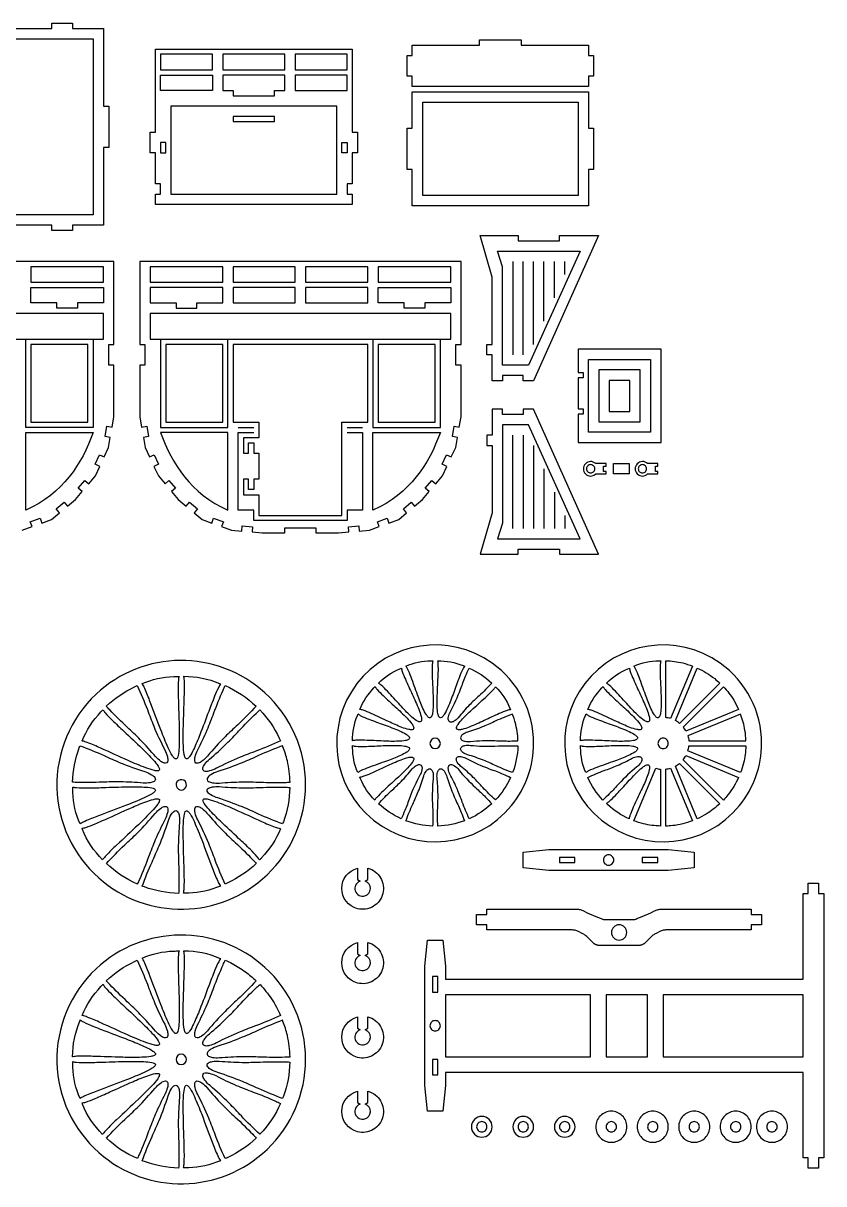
# Model space of a CAD drawing. Extents: x -590 to 235, y -434 to 261.
# Drawn here: x -229 to 235, y -411 to 261 of the extents above; entities that cross this region are included whole.
import ezdxf

# ---------------------------------------------------------------- set-up
doc = ezdxf.new("R2010")
doc.units = 0
doc.header["$MEASUREMENT"] = 0
doc.layers.get('0').update_dxf_attribs({"linetype": 'CONTINUOUS'})
doc.layers.add('ENGRAVE', color=1, linetype='CONTINUOUS')

msp = doc.modelspace()

# ---------------------------------------------------------------- linework, layer by layer
for points in [[(-332.12, 258.38), (-212.12, 258.38), (-212.12, 261.38), (-200.12, 261.38), (-200.12, 258.38), (-182.04, 258.38), (-182.04, 213.38), (-179.04, 213.38), (-179.04, 189.38), (-182.04, 189.38), (-182.04, 144.38), (-200.12, 144.38), (-200.12, 141.38), (-212.12, 141.38), (-212.12, 144.38), (-332.12, 144.38)], [(-229.13, -32.18), (-223.49, -30.12), (-224.51, -27.3), (-218.88, -25.25), (-217.85, -28.07), (-212.21, -26.02), (-207.62, -22.16), (-209.54, -19.86), (-204.95, -16.01), (-203.02, -18.31), (-198.42, -14.45), (-194.57, -9.85), (-196.86, -7.92), (-193.01, -3.33), (-190.71, -5.26), (-186.85, -0.66), (-184.32, 4.78), (-187.03, 6.05), (-184.5, 11.48), (-181.78, 10.22), (-179.24, 15.65), (-178.2, 21.56), (-181.16, 22.08), (-180.11, 27.99), (-177.16, 27.47), (-176.12, 33.38), (-176.12, 63.38), (-179.12, 63.38), (-179.12, 75.38), (-176.12, 75.38), (-176.12, 123.38), (-362.12, 123.38)]]:
    msp.add_lwpolyline(points)
for points in [[(-3.35, 224.66), (-3.35, 230.66), (-6.35, 230.66), (-6.35, 242.66), (-3.35, 242.66), (-3.35, 248.66), (35.65, 248.66), (35.65, 251.66), (59.65, 251.66), (59.65, 248.66), (98.65, 248.66), (98.65, 242.66), (101.65, 242.66), (101.65, 230.66), (98.65, 230.66), (98.65, 224.66)], [(-152.12, 156.38), (-152.12, 162.38), (-149.12, 162.38), (-149.12, 168.38), (-152.12, 168.38), (-152.12, 186.38), (-155.12, 186.38), (-155.12, 198.38), (-152.12, 198.38), (-152.12, 246.38), (-38.12, 246.38), (-38.12, 198.38), (-35.12, 198.38), (-35.12, 186.38), (-38.12, 186.38), (-38.12, 168.38), (-41.12, 168.38), (-41.12, 162.38), (-38.12, 162.38), (-38.12, 156.38)], [(-149.12, 243.38), (-149.12, 234.38), (-119.12, 234.38), (-119.12, 243.38)], [(-113.12, 243.38), (-113.12, 234.38), (-77.12, 234.38), (-77.12, 243.38)], [(-71.12, 243.38), (-71.12, 234.38), (-41.12, 234.38), (-41.12, 243.38)], [(-149.12, 231.38), (-119.12, 231.38), (-119.12, 222.38), (-149.12, 222.38)], [(-113.12, 231.38), (-113.12, 222.38), (-107.12, 222.38), (-107.12, 219.38), (-83.12, 219.38), (-83.12, 222.38), (-77.12, 222.38), (-77.12, 231.38)], [(-71.12, 231.38), (-71.12, 222.38), (-41.12, 222.38), (-41.12, 231.38)], [(-3.35, 155.66), (-3.35, 176.66), (-6.35, 176.66), (-6.35, 200.66), (-3.35, 200.66), (-3.35, 221.66), (98.65, 221.66), (98.65, 200.66), (101.65, 200.66), (101.65, 176.66), (98.65, 176.66), (98.65, 155.66)], [(-107.12, 207.38), (-107.12, 204.38), (-83.12, 204.38), (-83.12, 207.38)], [(-149.12, 192.38), (-149.12, 186.38), (-146.12, 186.38), (-146.12, 192.38)], [(-41.12, 186.38), (-44.12, 186.38), (-44.12, 192.38), (-41.12, 192.38)], [(42.88, 54.38), (42.88, 69.38), (39.88, 69.38), (39.88, 75.38), (42.88, 75.38), (42.88, 114.38), (35.91, 138.38), (57.88, 138.38), (57.88, 135.38), (81.88, 135.38), (81.88, 138.38), (104.4, 138.38), (66.88, 54.38), (60.88, 54.38), (60.88, 57.38), (48.88, 57.38), (48.88, 54.38)], [(24.88, 33.38), (24.88, 63.38), (21.88, 63.38), (21.88, 75.38), (24.88, 75.38), (24.88, 123.38), (-161.12, 123.38), (-161.12, 75.38), (-158.12, 75.38), (-158.12, 63.38), (-161.12, 63.38), (-161.12, 33.38), (-160.08, 27.47), (-157.12, 27.99), (-156.08, 22.08), (-159.03, 21.56), (-157.99, 15.65), (-155.45, 10.22), (-152.74, 11.48), (-150.2, 6.05), (-152.92, 4.78), (-150.38, -0.66), (-146.52, -5.26), (-144.23, -3.33), (-140.37, -7.92), (-142.67, -9.85), (-138.81, -14.45), (-134.21, -18.31), (-132.29, -16.01), (-127.69, -19.86), (-129.62, -22.16), (-125.02, -26.02), (-119.38, -28.07), (-118.36, -25.25), (-112.72, -27.3), (-113.75, -30.12), (-108.11, -32.18), (-102.13, -32.7), (-101.87, -29.71), (-95.89, -30.23), (-96.15, -33.22), (-90.18, -33.74), (-77.12, -33.74), (-77.12, -30.74), (-59.12, -30.74), (-59.12, -33.74), (-46.06, -33.74), (-40.08, -33.22), (-40.34, -30.23), (-34.37, -29.71), (-34.1, -32.7), (-28.13, -32.18), (-22.49, -30.12), (-23.52, -27.3), (-17.88, -25.25), (-16.85, -28.07), (-11.21, -26.02), (-6.62, -22.16), (-8.54, -19.86), (-3.95, -16.01), (-2.02, -18.31), (2.58, -14.45), (6.43, -9.85), (4.14, -7.92), (7.99, -3.33), (10.29, -5.26), (14.15, -0.66), (16.68, 4.78), (13.97, 6.05), (16.5, 11.48), (19.22, 10.22), (21.76, 15.65), (22.8, 21.56), (19.84, 22.08), (20.89, 27.99), (23.84, 27.47)], [(-224.12, 111.38), (-182.12, 111.38), (-182.12, 120.38), (-224.12, 120.38)], [(-113.12, 111.38), (-113.12, 120.38), (-155.12, 120.38), (-155.12, 111.38)], [(-71.12, 111.38), (-71.12, 120.38), (-107.12, 120.38), (-107.12, 111.38)], [(-29.12, 111.38), (-29.12, 120.38), (-65.12, 120.38), (-65.12, 111.38)], [(-23.12, 111.38), (18.88, 111.38), (18.88, 120.38), (-23.12, 120.38)], [(-182.12, 108.38), (-182.12, 99.38), (-197.12, 99.38), (-197.12, 96.38), (-209.12, 96.38), (-209.12, 99.38), (-224.12, 99.38), (-224.12, 108.38)], [(-155.12, 108.38), (-155.12, 99.38), (-140.12, 99.38), (-140.12, 96.38), (-128.12, 96.38), (-128.12, 99.38), (-113.12, 99.38), (-113.12, 108.38)], [(-107.12, 108.38), (-107.12, 99.38), (-71.12, 99.38), (-71.12, 108.38)], [(-65.12, 108.38), (-65.12, 99.38), (-29.12, 99.38), (-29.12, 108.38)], [(18.88, 108.38), (18.88, 99.38), (3.88, 99.38), (3.88, 96.38), (-8.12, 96.38), (-8.12, 99.38), (-23.12, 99.38), (-23.12, 108.38)], [(-224.12, 75.38), (-224.12, 30.38), (-191.12, 30.38), (-191.12, 75.38)], [(-146.12, 75.38), (-146.12, 30.38), (-113.12, 30.38), (-113.12, 75.38)], [(-107.12, 75.38), (-107.12, 30.38), (-92.12, 30.38), (-92.12, 21.38), (-101.12, 21.38), (-101.12, 12.38), (-98.12, 12.38), (-98.12, 18.38), (-95.12, 18.38), (-95.12, 12.38), (-92.12, 12.38), (-92.12, -2.62), (-95.12, -2.62), (-95.12, -8.62), (-98.12, -8.62), (-98.12, -2.62), (-101.12, -2.62), (-101.12, -11.62), (-92.12, -11.62), (-92.12, -23.62), (-44.12, -23.62), (-44.12, 30.38), (-29.12, 30.38), (-29.12, 75.38)], [(-23.12, 75.38), (-23.12, 30.38), (9.88, 30.38), (9.88, 75.38)], [(140.65, 72.58), (92.65, 72.58), (92.65, 59.08), (95.65, 59.08), (95.65, 56.08), (92.65, 56.08), (92.65, 38.08), (95.65, 38.08), (95.65, 35.08), (92.65, 35.08), (92.65, 18.58), (140.65, 18.58)], [(42.88, 37.88), (42.88, 22.88), (39.88, 22.88), (39.88, 16.88), (42.88, 16.88), (42.88, -22.12), (35.91, -46.12), (57.88, -46.12), (57.88, -43.12), (81.88, -43.12), (81.88, -46.12), (104.4, -46.12), (66.88, 37.88), (60.88, 37.88), (60.88, 34.88), (48.88, 34.88), (48.88, 37.88)], [(113.2, 6.37), (122.2, 6.37), (122.2, 0.37), (113.2, 0.37)], [(81.79, -229.15), (75.79, -229.15), (60.79, -227.65), (60.79, -218.65), (75.79, -217.15), (144.79, -217.15), (159.79, -218.65), (159.79, -227.65), (144.79, -229.15), (138.79, -229.15), (129.79, -229.15), (90.79, -229.15)], [(90.79, -221.65), (81.79, -221.65), (81.79, -224.65), (90.79, -224.65)], [(138.79, -221.65), (129.79, -221.65), (129.79, -224.65), (138.79, -224.65)], [(5.38, -368.62), (3.88, -353.62), (3.88, -284.62), (5.38, -269.62), (14.38, -269.62), (15.88, -284.62), (15.88, -292.12), (222.88, -292.12), (222.88, -242.62), (225.88, -242.62), (225.88, -236.62), (231.88, -236.62), (231.88, -242.62), (234.88, -242.62), (234.88, -395.62), (231.88, -395.62), (231.88, -401.62), (225.88, -401.62), (225.88, -395.62), (222.88, -395.62), (222.88, -346.12), (15.88, -346.12), (15.88, -353.62), (14.38, -368.62)], [(33.88, -260.62), (33.88, -254.62), (39.88, -254.62), (39.88, -251.62), (91.73, -251.62), (92.26, -251.63), (92.78, -251.68), (93.31, -251.76), (93.82, -251.86), (94.33, -252), (94.84, -252.16), (95.33, -252.36), (95.81, -252.58), (97.95, -253.65), (102.97, -255.89), (106.08, -257.11), (106.73, -257.33), (107.28, -257.5), (107.52, -257.56), (107.74, -257.61), (107.83, -257.62), (107.92, -257.63), (107.99, -257.64), (108.06, -257.64), (124.75, -257.64), (124.82, -257.64), (124.9, -257.63), (124.98, -257.62), (125.08, -257.61), (125.29, -257.56), (125.53, -257.5), (126.08, -257.33), (126.73, -257.11), (129.82, -255.89), (134.81, -253.65), (136.95, -252.58), (137.44, -252.36), (137.93, -252.16), (138.43, -252), (138.94, -251.86), (139.46, -251.76), (139.98, -251.68), (140.51, -251.63), (141.04, -251.62), (192.88, -251.62), (192.88, -254.62), (198.88, -254.62), (198.88, -260.62), (192.88, -260.62), (192.88, -263.62), (144.04, -263.62), (143.51, -263.63), (142.98, -263.68), (142.46, -263.76), (141.94, -263.86), (141.43, -264), (140.93, -264.16), (140.44, -264.36), (139.95, -264.58), (137.81, -265.65), (137.34, -265.9), (136.87, -266.17), (136.42, -266.46), (135.98, -266.76), (135.56, -267.08), (135.14, -267.42), (134.74, -267.77), (134.36, -268.14), (131.41, -271.09), (131.22, -271.27), (131.02, -271.44), (130.82, -271.6), (130.61, -271.74), (130.4, -271.88), (130.18, -272.01), (129.95, -272.12), (129.72, -272.22), (129.48, -272.31), (129.24, -272.39), (128.99, -272.46), (128.75, -272.52), (128.49, -272.56), (128.24, -272.59), (127.98, -272.61), (127.73, -272.62), (105.04, -272.62), (104.78, -272.61), (104.52, -272.59), (104.27, -272.56), (104.02, -272.52), (103.77, -272.46), (103.52, -272.39), (103.28, -272.31), (103.05, -272.22), (102.81, -272.12), (102.59, -272.01), (102.37, -271.88), (102.15, -271.74), (101.94, -271.6), (101.74, -271.44), (101.54, -271.27), (101.36, -271.09), (98.41, -268.14), (98.02, -267.77), (97.62, -267.42), (97.21, -267.08), (96.78, -266.76), (96.34, -266.46), (95.89, -266.17), (95.43, -265.9), (94.95, -265.65), (92.81, -264.58), (92.33, -264.36), (91.84, -264.16), (91.33, -264), (90.82, -263.86), (90.31, -263.76), (89.78, -263.68), (89.26, -263.63), (88.73, -263.62), (39.88, -263.62), (39.88, -260.62)], [(8.38, -290.62), (8.38, -299.62), (11.38, -299.62), (11.38, -290.62)], [(15.88, -301.12), (15.88, -337.12), (99.88, -337.12), (99.88, -301.12)], [(108.88, -301.12), (108.88, -337.12), (132.88, -337.12), (132.88, -301.12)], [(141.88, -301.12), (141.88, -337.12), (222.88, -337.12), (222.88, -301.12)], [(8.38, -338.62), (8.38, -347.62), (11.38, -347.62), (11.38, -338.62)]]:
    msp.add_lwpolyline(points, close=True)
for points in [[(102.82, 6.38, 0.41271), (96.89, 6.33, 0.41271), (96.91, 0.41, 0.41145), (102.82, 0.38), (108.88, 0.38), (108.88, 1.88), (107.38, 1.88), (107.38, 4.88), (108.88, 4.88), (108.88, 6.38)], [(132.82, 6.38, 0.41271), (126.89, 6.33, 0.41271), (126.91, 0.41, 0.41145), (132.82, 0.38), (138.88, 0.38), (138.88, 1.88), (137.38, 1.88), (137.38, 4.88), (138.88, 4.88), (138.88, 6.38)], [(99.88, 0.98, 0.414214), (102.28, 3.38, 0.414214), (99.88, 5.78, 0.414214), (97.48, 3.38, 0.414214)], [(129.88, 0.98, 0.414214), (132.28, 3.38, 0.414214), (129.88, 5.78, 0.414214), (127.48, 3.38, 0.414214)], [(66.88, -155.62, 0.243282), (42.84, -109.12, 0.404072), (-35.39, -121.01, 0.407608), (-25.81, -200.04, 0.412885), (54.09, -191.58, 0.172941)], [(198.88, -155.62, 0.243282), (174.84, -109.12, 0.404072), (96.61, -121.01, 0.407609), (106.19, -200.04, 0.412885), (186.09, -191.58, 0.172941)], [(-65.12, -179.62, 0.21178), (-88.73, -126.32, 0.391929), (-186.46, -127.21, 0.213524), (-209.1, -181.42, 0.208326), (-184.86, -233.49, 0.390197), (-87.46, -231.73, 0.205517)], [(-22.91, -120.71, -0.09623), (-10.55, -112.38), (-9.6, -111.98, 0.07041), (-9.18, -113.97, 0.026017), (-7.38, -118.52, 0.005895), (-3.38, -127.19, -0.016027), (0.42, -135.87, -0.036448), (1.77, -140.03, -0.077155), (1.99, -142.06, -0.192541), (1.61, -142.99, -0.24616), (0.6, -143.18, -0.091184), (-1.11, -142.35, -0.041205), (-4.33, -139.7, -0.017959), (-10.31, -133.56, 0.003012), (-17.71, -125.48, 0.023918), (-21.37, -121.85, 0.055117)], [(-7.05, -110.82, -0.099565), (7.55, -107.82), (8.58, -107.82, 0.070307), (8.21, -109.82, 0.025895), (8.13, -114.71, 0.005837), (8.51, -124.27, -0.01601), (8.7, -133.76, -0.036411), (8.35, -138.13, -0.07724), (7.78, -140.1, -0.193502), (7.07, -140.81, -0.246041), (6.07, -140.59, -0.090618), (4.8, -139.17, -0.040959), (2.84, -135.48, -0.017856), (-0.33, -127.51, 0.003032), (-4.07, -117.22, 0.023885), (-6.06, -112.46, 0.055063)], [(11.38, -107.74, -0.093763), (26.01, -110.58), (26.97, -110.97, 0.070307), (25.86, -112.67, 0.026135), (23.92, -117.16, 0.005976), (20.62, -126.11, -0.015999), (17.18, -134.93, -0.036365), (15.19, -138.83, -0.07668), (13.91, -140.43, -0.192132), (12.98, -140.83, -0.247601), (12.13, -140.26, -0.092119), (11.49, -138.47, -0.041009), (11.09, -134.31, -0.018067), (11.2, -125.74, 0.002962), (11.68, -114.79, 0.023921), (11.67, -109.64, 0.055321)], [(29.58, -111.99, -0.081762), (42.64, -120.67, -0.024137), (35.36, -128.05, 0.011756), (29.59, -133.55, 0.022775), (23.11, -140.85, -0.081665), (20.79, -142.84, -0.147369), (18.99, -143.36, -0.337047), (17.58, -142.11, -0.114833), (17.59, -140.22, -0.073818), (18.77, -137.18, 0.036955), (24.57, -124.3, -0.010558), (27.48, -116.7, -0.012707)], [(109.09, -120.71, -0.096231), (121.44, -112.38), (122.39, -111.98, 0.07041), (122.82, -113.97, 0.026017), (124.62, -118.52, 0.005895), (128.62, -127.19, -0.016027), (132.42, -135.87, -0.036448), (133.77, -140.03, -0.077154), (133.99, -142.06, -0.19254), (133.61, -142.99, -0.246161), (132.6, -143.18, -0.091185), (130.89, -142.35, -0.041205), (127.66, -139.7, -0.017959), (121.69, -133.56, 0.003012), (114.29, -125.48, 0.023918), (110.63, -121.85, 0.055118)], [(124.95, -110.82, -0.099565), (139.55, -107.82), (140.58, -107.82, 0.070307), (140.21, -109.82, 0.025895), (140.13, -114.71, 0.005837), (140.51, -124.27, -0.01601), (140.7, -133.76, -0.036411), (140.35, -138.13, -0.07724), (139.78, -140.1, -0.193504), (139.07, -140.81, -0.24604), (138.07, -140.59, -0.090617), (136.8, -139.17, -0.040959), (134.84, -135.48, -0.017856), (131.67, -127.51, 0.003032), (127.93, -117.22, 0.023885), (125.93, -112.46, 0.055063)], [(143.38, -107.74, -0.053553), (153.26, -109.06, -0.032919), (158.82, -110.82), (146.21, -141.26, 0.049855), (143.38, -140.69)], [(161.58, -111.99, -0.063904), (171.71, -118.13, -0.021632), (174.67, -120.71), (151.36, -144.02, 0.049792), (148.97, -142.41)], [(-159.77, -121, -0.095029), (-141.49, -116.87, -0.012169), (-138.38, -116.82, 0.058538), (-138.75, -118.99, 0.023125), (-138.9, -124.81, 0.00662), (-138.69, -134.19, -0.004803), (-138.29, -148.71, -0.017644), (-138.39, -158.04, -0.040554), (-138.93, -162.62, -0.081454), (-139.46, -164.12, -0.243498), (-140.15, -164.65, -0.198617), (-141.01, -164.27, -0.071237), (-142.24, -162.76, -0.035072), (-144.7, -158.11, -0.015759), (-148.95, -147.85, -0.001102), (-155.03, -131.73, 0.015937), (-158.26, -123.79, 0.036348), (-159.59, -121.26)], [(-135.62, -116.74, -0.100712), (-114.91, -120.9), (-114.27, -121.17, 0.058805), (-115.44, -123.03, 0.023291), (-117.81, -128.34, 0.006699), (-121.2, -137.07, -0.004741), (-126.36, -150.62, -0.017578), (-130.03, -159.19, -0.040394), (-132.27, -163.22, -0.080995), (-133.33, -164.4, -0.242503), (-134.17, -164.63, -0.199662), (-134.82, -163.95, -0.071689), (-135.38, -162.09, -0.035245), (-135.88, -156.85, -0.015833), (-135.88, -145.74, -0.001152), (-135.34, -128.49, 0.015881), (-135.29, -119.9, 0.036248), (-135.55, -117.05)], [(-180.51, -134.1, -0.0811), (-164.11, -122.87, -0.007919), (-162.59, -122.19, -0.019395), (-156.75, -136.07, 0.007964), (-153.07, -145.57, 0.02097), (-146.7, -159.26, -0.055565), (-145.14, -163.32, -0.095384), (-144.93, -165.71, -0.199945), (-145.54, -166.9, -0.220985), (-146.9, -167.1, -0.098592), (-149, -166.04, -0.054984), (-151.97, -163.3, 0.015697), (-160.82, -153.52, 0.012322), (-168.36, -146.21, -0.01614), (-178.49, -136.26, -0.003727)], [(-111.7, -122.17, -0.084092), (-93.77, -134.06, -0.019446), (-104.37, -144.79, 0.007978), (-111.75, -151.84, 0.021038), (-121.97, -162.97, -0.055487), (-125.12, -165.97, -0.095059), (-127.25, -167.08, -0.199296), (-128.59, -166.98, -0.221639), (-129.29, -165.8, -0.098933), (-129.13, -163.45, -0.055064), (-127.73, -159.66, 0.015637), (-122.09, -147.76, 0.012299), (-118.22, -138.01, -0.016105), (-112.92, -124.86, -0.003715)], [(-33.75, -135.92, -0.092933), (-25.55, -123.49), (-24.84, -122.75, 0.070364), (-23.68, -124.42, 0.026043), (-20.27, -127.94, 0.005927), (-13.25, -134.42, -0.015985), (-6.42, -140.99, -0.036383), (-3.57, -144.32, -0.077029), (-2.59, -146.12, -0.192453), (-2.58, -147.12, -0.246597), (-3.44, -147.68, -0.091164), (-5.34, -147.57, -0.041164), (-9.33, -146.36, -0.017945), (-17.2, -142.97, 0.002975), (-27.12, -138.34, 0.023842), (-31.89, -136.39, 0.055062)], [(44.79, -122.83, -0.096223), (53.12, -135.18), (53.52, -136.13, 0.070195), (51.53, -136.56, 0.025969), (46.98, -138.36, 0.005881), (38.32, -142.36, -0.01602), (29.64, -146.15, -0.036385), (25.48, -147.51, -0.076886), (23.44, -147.73, -0.193248), (22.51, -147.35, -0.247055), (22.32, -146.34, -0.091537), (23.14, -144.63, -0.041283), (25.8, -141.41, -0.01797), (31.94, -135.43, 0.003023), (40.02, -128.03, 0.023953), (43.65, -124.37, 0.055242)], [(98.25, -135.92, -0.092933), (106.45, -123.49), (107.16, -122.75, 0.070364), (108.32, -124.42, 0.026043), (111.73, -127.94, 0.005927), (118.75, -134.42, -0.015985), (125.58, -140.99, -0.036383), (128.43, -144.32, -0.077028), (129.41, -146.12, -0.192453), (129.42, -147.12, -0.246597), (128.56, -147.68, -0.091164), (126.66, -147.57, -0.041164), (122.67, -146.36, -0.017945), (114.8, -142.97, 0.002975), (104.88, -138.34, 0.023842), (100.11, -136.39, 0.055062)], [(176.79, -122.83, -0.054313), (182.79, -130.64, -0.034954), (185.51, -135.92), (155.08, -148.53, 0.05162), (153.48, -146.14)], [(-194.57, -154.2, -0.094067), (-183.61, -137.36, -0.006452), (-182.4, -136.12, 0.058482), (-181.13, -137.91, 0.023194), (-177.13, -142.14, 0.006665), (-170.35, -148.61, -0.00477), (-159.8, -158.58, -0.017606), (-153.28, -165.25, -0.04042), (-150.42, -168.87, -0.080937), (-149.73, -170.31, -0.241843), (-149.84, -171.17, -0.200125), (-150.71, -171.51, -0.071746), (-152.64, -171.32, -0.035234), (-157.67, -169.77, -0.015816), (-167.92, -165.53, -0.001131), (-183.63, -158.43, 0.015925), (-191.53, -155.1, 0.03639), (-194.25, -154.25)], [(-91.6, -136.22, -0.081098), (-80.37, -152.62, -0.007918), (-79.69, -154.15, -0.019395), (-93.57, -159.99, 0.007964), (-103.07, -163.67, 0.020971), (-116.76, -170.04, -0.055566), (-120.81, -171.6, -0.095385), (-123.21, -171.81, -0.199944), (-124.4, -171.2, -0.220982), (-124.6, -169.84, -0.098593), (-123.54, -167.73, -0.054985), (-120.8, -164.77, 0.015697), (-111.02, -155.92, 0.012323), (-103.71, -148.38, -0.01614), (-93.76, -138.25, -0.003727)], [(-38, -154.12, -0.093765), (-35.16, -139.49), (-34.77, -138.53, 0.070315), (-33.06, -139.64, 0.026137), (-28.58, -141.58, 0.005977), (-19.62, -144.88, -0.015998), (-10.8, -148.33, -0.036365), (-6.9, -150.31, -0.076691), (-5.3, -151.6, -0.192187), (-4.91, -152.52, -0.247561), (-5.48, -153.37, -0.092095), (-7.27, -154.01, -0.041002), (-11.42, -154.41, -0.018065), (-19.99, -154.3, 0.002961), (-30.94, -153.82, 0.023916), (-36.1, -153.84, 0.055306)], [(54.68, -138.69, 0.023635), (45.08, -142.62, -0.012281), (37.82, -145.86, -0.022898), (28.59, -149.05, 0.081859), (25.86, -150.43, 0.148138), (24.7, -151.89, 0.336526), (25.32, -153.68, 0.122722), (27.3, -154.43, 0.066157), (30.33, -154.47, -0.036883), (44.46, -154.04, 0.011922), (53.07, -154.25, 0.011565), (57.84, -154.12, 0.053394), (56.27, -143.39, 0.022162), (55.36, -140.5, 0.046501), (54.86, -139.24, -0.0553)], [(94, -154.12, -0.093765), (96.84, -139.49), (97.23, -138.53, 0.070315), (98.94, -139.64, 0.026137), (103.42, -141.58, 0.005977), (112.38, -144.88, -0.015998), (121.2, -148.33, -0.036365), (125.1, -150.31, -0.076691), (126.7, -151.6, -0.192187), (127.09, -152.52, -0.247562), (126.52, -153.37, -0.092096), (124.73, -154.01, -0.041002), (120.58, -154.41, -0.018065), (112.01, -154.3, 0.002961), (101.06, -153.82, 0.023916), (95.9, -153.84, 0.055306)], [(186.68, -138.69), (156.22, -151.3, -0.053218), (156.8, -154.12), (189.76, -154.12, 0.034923), (189.26, -148.11, 0.057453)], [(12.88, -155.62, 0.413694), (9.88, -152.62, 0.413694), (6.88, -155.62, 0.413694), (9.88, -158.62, 0.413694)], [(144.88, -155.62, 0.414214), (141.88, -152.62, 0.414214), (138.88, -155.62, 0.414214), (141.88, -158.62, 0.414214)], [(-200, -178.12, -0.080926), (-196.23, -158.26, -0.006161), (-195.76, -157.01, -0.019468), (-181.81, -162.7, 0.007993), (-172.48, -166.82, 0.021052), (-158.29, -171.99, -0.055552), (-154.32, -173.76, -0.095381), (-152.47, -175.3, -0.199994), (-152.06, -176.58, -0.220989), (-152.89, -177.67, -0.098561), (-155.12, -178.42, -0.054961), (-159.16, -178.58, 0.015624), (-172.33, -177.93, 0.012271), (-182.84, -178.09, -0.016076), (-197.04, -178.22, -0.003712)], [(-78.5, -156.96, 0.019109), (-92.45, -162.7, -0.008366), (-101.76, -166.82, -0.021161), (-115.94, -171.99, 0.055541), (-119.92, -173.76, 0.095456), (-121.76, -175.3, 0.200243), (-122.17, -176.58, 0.220828), (-121.35, -177.67, 0.09843), (-119.11, -178.42, 0.054919), (-115.07, -178.58, -0.015643), (-101.9, -177.93, -0.012199), (-91.38, -178.09, 0.016088), (-77.09, -178.21, 0.003692), (-74.11, -178.11, 0.041816), (-75.7, -165.73, 0.043776), (-78.29, -157.58, -0.01839)], [(-34.92, -172.55, -0.099534), (-37.91, -157.96), (-37.92, -156.93, 0.069908), (-35.92, -157.29, 0.02587), (-31.03, -157.37, 0.005829), (-21.48, -156.99, -0.016058), (-12.01, -156.81, -0.036407), (-7.64, -157.15, -0.076829), (-5.67, -157.73, -0.192741), (-4.96, -158.44, -0.247519), (-5.16, -159.44, -0.091694), (-6.58, -160.71, -0.04131), (-10.26, -162.66, -0.017962), (-18.22, -165.83, 0.00306), (-28.52, -169.57, 0.024038), (-33.28, -171.56, 0.055453)], [(57.76, -157.12, -0.082819), (54.7, -172.51, -0.024196), (45.11, -168.61, 0.011783), (37.83, -165.39, 0.022842), (28.61, -162.19, -0.081778), (25.88, -160.81, -0.147303), (24.71, -159.35, -0.33666), (25.32, -157.56, -0.11501), (27.07, -156.85, -0.07396), (30.33, -156.77, 0.036957), (44.46, -157.2, -0.010559), (52.6, -156.98, -0.01271)], [(97.08, -172.55, -0.099534), (94.09, -157.96), (94.08, -156.93, 0.069908), (96.08, -157.29, 0.02587), (100.97, -157.37, 0.005829), (110.52, -156.99, -0.016058), (119.99, -156.81, -0.036406), (124.36, -157.15, -0.076828), (126.33, -157.73, -0.19274), (127.04, -158.44, -0.247519), (126.84, -159.44, -0.091694), (125.42, -160.71, -0.04131), (121.74, -162.66, -0.017962), (113.78, -165.83, 0.00306), (103.48, -169.57, 0.024038), (98.72, -171.56, 0.055454)], [(189.76, -157.12, -0.053554), (188.44, -166.99, -0.032921), (186.68, -172.55), (156.24, -159.94, 0.050043), (156.81, -157.12)], [(-25.03, -188.41, -0.096214), (-33.35, -176.06), (-33.75, -175.11, 0.070195), (-31.76, -174.68, 0.025968), (-27.22, -172.88, 0.00588), (-18.55, -168.88, -0.01602), (-9.88, -165.08, -0.036386), (-5.72, -163.73, -0.07689), (-3.68, -163.51, -0.193258), (-2.75, -163.89, -0.247045), (-2.55, -164.89, -0.091533), (-3.38, -166.61, -0.041282), (-6.03, -169.83, -0.017969), (-12.17, -175.81, 0.003023), (-20.25, -183.21, 0.023954), (-23.89, -186.87, 0.055241)], [(-9.81, -199.25, -0.081764), (-22.87, -190.56, -0.024137), (-15.6, -183.19, 0.011756), (-9.83, -177.69, 0.022775), (-3.34, -170.39, -0.081665), (-1.03, -168.4, -0.147369), (0.77, -167.88, -0.337046), (2.19, -169.12, -0.114833), (2.17, -171.02, -0.073818), (1, -174.06, 0.036955), (-4.8, -186.94, -0.010558), (-7.71, -194.54, -0.012707)], [(42.67, -190.53, -0.085642), (29.62, -199.23, -0.024071), (25.59, -189.69, 0.011729), (22.73, -182.27, 0.022704), (18.47, -173.49, -0.081669), (17.52, -170.58, -0.147437), (17.72, -168.72, -0.337056), (19.42, -167.9, -0.11477), (21.16, -168.63, -0.073791), (23.52, -170.88, 0.037039), (33.21, -181.18, -0.01058), (39.12, -186.78, -0.012737)], [(53.51, -175.32, -0.081757), (44.83, -188.37, -0.024121), (37.45, -181.09, 0.011754), (31.95, -175.32, 0.022747), (24.64, -168.83, -0.081645), (22.65, -166.52, -0.147767), (22.13, -164.72, -0.337211), (23.38, -163.31, -0.114429), (25.28, -163.33, -0.07364), (28.32, -164.5, 0.036892), (41.2, -170.3, -0.011871), (49.2, -173.38, -0.011612)], [(106.97, -188.41, -0.085637), (98.27, -175.36, -0.024043), (107.81, -171.33, 0.011709), (115.23, -168.46, 0.022695), (124.01, -164.21, -0.086406), (127.01, -163.24, -0.151427), (128.83, -163.49, -0.325771), (129.61, -165.15, -0.115248), (128.87, -166.89, -0.073889), (126.62, -169.25, 0.037057), (116.32, -178.94, -0.010593), (110.72, -184.85, -0.012743)], [(122.19, -199.25, -0.092929), (109.75, -191.05), (109.01, -190.34, 0.070284), (110.69, -189.18, 0.02605), (114.2, -185.78, 0.005927), (120.68, -178.76, -0.016008), (127.24, -171.93, -0.036399), (130.57, -169.08, -0.076929), (132.37, -168.1, -0.193297), (133.38, -168.09, -0.246975), (133.94, -168.95, -0.091525), (133.83, -170.85, -0.041292), (132.62, -174.84, -0.017987), (129.24, -182.7, 0.002986), (124.6, -192.62, 0.023903), (122.65, -197.39, 0.055219)], [(174.67, -190.53, -0.054313), (166.87, -196.53, -0.034948), (161.58, -199.25), (148.97, -168.81, 0.049918), (151.36, -167.22)], [(185.51, -175.32, -0.063904), (179.37, -185.45, -0.021635), (176.79, -188.41), (153.47, -165.08, 0.050461), (155.08, -162.71)], [(8.38, -203.5, -0.082822), (-7, -200.44, -0.024195), (-3.11, -190.84, 0.011782), (0.12, -183.56, 0.022842), (3.31, -174.34, -0.081772), (4.69, -171.62, -0.14726), (6.15, -170.44, -0.33667), (7.94, -171.06, -0.115045), (8.65, -172.81, -0.073971), (8.73, -176.07, 0.036963), (8.3, -190.2, -0.010562), (8.52, -198.33, -0.012712)], [(26.82, -200.42, -0.088912), (11.43, -203.49, -0.023984), (11.36, -193.12, 0.011689), (11.55, -185.16, 0.02261), (10.98, -175.4, -0.081424), (11.21, -172.35, -0.147319), (12.11, -170.71, -0.337844), (13.99, -170.59, -0.114628), (15.32, -171.95, -0.073572), (16.64, -174.93, 0.037), (21.65, -188.15, -0.010572), (24.97, -195.59, -0.012721)], [(140.38, -203.5, -0.053555), (130.51, -202.18, -0.03292), (124.95, -200.42), (137.56, -169.98, 0.049852), (140.38, -170.54)], [(158.82, -200.42, -0.069136), (147.41, -203.26, -0.023294), (143.38, -203.5), (143.38, -170.5, 0.049752), (146.2, -169.95)], [(-195.74, -202.28, -0.095022), (-199.86, -183.99, -0.012172), (-199.91, -180.88, 0.058539), (-197.74, -181.25, 0.023126), (-191.92, -181.4, 0.00662), (-182.55, -181.19, -0.004803), (-168.03, -180.79, -0.017645), (-158.7, -180.89, -0.040555), (-154.12, -181.43, -0.081455), (-152.62, -181.96, -0.243495), (-152.09, -182.65, -0.198618), (-152.47, -183.51, -0.071238), (-153.98, -184.74, -0.035072), (-158.63, -187.2, -0.015759), (-168.89, -191.45, -0.001102), (-185.01, -197.53, 0.015937), (-192.95, -200.76, 0.036348), (-195.47, -202.09)], [(-134.48, -181.05, 0.405351), (-135.62, -177.01, 0.387114), (-139.61, -177.93, 0.322433), (-139.49, -181.45, 0.322433), (-136.13, -182.45, 0.18167)], [(-74.24, -181.12, -0.080931), (-78, -200.98, -0.006162), (-78.48, -202.22, -0.019468), (-92.43, -196.53, 0.007993), (-101.75, -192.42, 0.021052), (-115.94, -187.24, -0.055551), (-119.91, -185.48, -0.095381), (-121.76, -183.93, -0.199997), (-122.17, -182.66, -0.22099), (-121.35, -181.56, -0.098559), (-119.11, -180.82, -0.05496), (-115.08, -180.66, 0.015624), (-101.9, -181.31, 0.012271), (-91.4, -181.15, -0.016076), (-77.2, -181.02, -0.003712)], [(-182.63, -223.01, -0.102505), (-194.32, -205.43), (-194.58, -204.79, 0.058892), (-192.44, -204.3, 0.023237), (-187.01, -202.22, 0.006659), (-178.44, -198.44, -0.00478), (-165.21, -192.51, -0.017634), (-156.56, -189.04, -0.040569), (-152.13, -187.79, -0.081585), (-150.54, -187.71, -0.244132), (-149.79, -188.14, -0.198033), (-149.81, -189.08, -0.071218), (-150.74, -190.8, -0.035115), (-154.09, -194.85, -0.015792), (-161.95, -202.71, -0.001122), (-174.52, -214.51, 0.015907), (-180.63, -220.54, 0.036204), (-182.46, -222.74)], [(-79.67, -205.04, -0.09407), (-90.62, -221.88, -0.006452), (-91.83, -223.12, 0.058481), (-93.1, -221.33, 0.023193), (-97.11, -217.1, 0.006664), (-103.89, -210.62, -0.00477), (-114.43, -200.66, -0.017605), (-120.95, -193.99, -0.040419), (-123.82, -190.37, -0.080934), (-124.5, -188.93, -0.241849), (-124.4, -188.07, -0.200127), (-123.52, -187.72, -0.071743), (-121.59, -187.92, -0.035233), (-116.57, -189.46, -0.015815), (-106.31, -193.71, -0.001131), (-90.61, -200.81, 0.015925), (-82.7, -204.14, 0.036389), (-79.98, -204.98)], [(-162.54, -237.07, -0.084093), (-180.47, -225.17, -0.019446), (-169.87, -214.45, 0.007978), (-162.48, -207.4, 0.021038), (-152.27, -196.27, -0.055487), (-149.12, -193.27, -0.095059), (-146.98, -192.16, -0.199295), (-145.65, -192.26, -0.221639), (-144.94, -193.44, -0.098933), (-145.11, -195.79, -0.055064), (-146.5, -199.57, 0.015637), (-152.15, -211.48, 0.012299), (-156.01, -221.23, -0.016105), (-161.32, -234.38, -0.003715)], [(-138.62, -242.5, -0.080931), (-158.48, -238.73, -0.006162), (-159.72, -238.26, -0.019468), (-154.03, -224.31, 0.007993), (-149.92, -214.98, 0.021052), (-144.74, -200.79, -0.055551), (-142.98, -196.82, -0.09538), (-141.43, -194.98, -0.199998), (-140.16, -194.57, -0.220992), (-139.06, -195.39, -0.098559), (-138.32, -197.62, -0.054959), (-138.15, -201.66, 0.015624), (-138.81, -214.84, 0.012271), (-138.65, -225.34, -0.016076), (-138.52, -239.54, -0.003712)], [(-114.46, -238.24, -0.095029), (-132.75, -242.37, -0.012169), (-135.85, -242.41, 0.058538), (-135.49, -240.25, 0.023125), (-135.33, -234.43, 0.00662), (-135.54, -225.05, -0.004803), (-135.95, -210.53, -0.017644), (-135.84, -201.2, -0.040554), (-135.31, -196.62, -0.081454), (-134.77, -195.12, -0.243497), (-134.09, -194.59, -0.198618), (-133.22, -194.97, -0.071237), (-131.99, -196.48, -0.035072), (-129.54, -201.13, -0.015759), (-125.29, -211.39, -0.001102), (-119.21, -227.51, 0.015937), (-115.97, -235.45, 0.036348), (-114.64, -237.98)], [(-93.72, -225.13, -0.081098), (-110.12, -236.37, -0.007918), (-111.65, -237.04, -0.019394), (-117.48, -223.16, 0.007964), (-121.17, -213.66, 0.020969), (-127.54, -199.98, -0.055561), (-129.1, -195.92, -0.095381), (-129.31, -193.52, -0.199952), (-128.7, -192.33, -0.22099), (-127.34, -192.14, -0.098588), (-125.23, -193.19, -0.05498), (-122.27, -195.93, 0.015696), (-113.42, -205.71, 0.012322), (-105.88, -213.03, -0.016139), (-95.74, -222.97, -0.003727)], [(110.29, -226.15, 0.414214), (113.29, -223.15, 0.414214), (110.29, -220.15, 0.414214), (107.29, -223.15, 0.414214)], [(-29.11, -234.43), (-29.11, -227.9, -0.414248), (-20.41, -242.63, -0.414248), (-35.14, -251.33, -0.342088), (-44.21, -239.61, -0.342088), (-35.13, -227.9), (-35.13, -234.43), (-33.63, -235.38, 0.408105), (-36.38, -241.04, 0.408105), (-30.78, -243.92, 0.320851), (-27.62, -239.74, 0.320851), (-30.55, -235.4)], [(120.81, -265.12, 0.414214), (116.38, -260.69, 0.414214), (111.95, -265.12, 0.414214), (116.38, -269.55, 0.414214)], [(-65.12, -338.62, 0.21178), (-88.73, -285.32, 0.391929), (-186.46, -286.21, 0.213524), (-209.1, -340.42, 0.208326), (-184.86, -392.49, 0.390197), (-87.46, -390.73, 0.205517)], [(-29.11, -277.48), (-29.11, -270.95, -0.414248), (-20.41, -285.68, -0.414248), (-35.14, -294.38, -0.342088), (-44.21, -282.66, -0.342088), (-35.13, -270.95), (-35.13, -277.48), (-33.63, -278.43, 0.408104), (-36.38, -284.09, 0.408104), (-30.78, -286.97, 0.320852), (-27.62, -282.79, 0.320852), (-30.55, -278.45)], [(-180.51, -293.1, -0.0811), (-164.11, -281.87, -0.007919), (-162.59, -281.19, -0.019395), (-156.75, -295.07, 0.007964), (-153.07, -304.57, 0.02097), (-146.7, -318.26, -0.055565), (-145.14, -322.31, -0.095384), (-144.93, -324.71, -0.199946), (-145.54, -325.9, -0.220985), (-146.9, -326.1, -0.098592), (-149, -325.04, -0.054984), (-151.97, -322.3, 0.015697), (-160.82, -312.52, 0.012322), (-168.36, -305.21, -0.01614), (-178.49, -295.26, -0.003727)], [(-159.77, -280, -0.095029), (-141.49, -275.87, -0.01217), (-138.38, -275.82, 0.058538), (-138.75, -277.99, 0.023125), (-138.9, -283.81, 0.00662), (-138.69, -293.19, -0.004803), (-138.29, -307.7, -0.017644), (-138.39, -317.04, -0.040554), (-138.93, -321.62, -0.081454), (-139.46, -323.12, -0.243497), (-140.15, -323.64, -0.198618), (-141.01, -323.26, -0.071237), (-142.24, -321.76, -0.035072), (-144.7, -317.11, -0.015759), (-148.95, -306.85, -0.001102), (-155.03, -290.73, 0.015937), (-158.26, -282.79, 0.036348), (-159.59, -280.26)], [(-135.62, -275.74, -0.100713), (-114.91, -279.9), (-114.27, -280.17, 0.058805), (-115.44, -282.03, 0.023291), (-117.81, -287.34, 0.0067), (-121.2, -296.07, -0.004741), (-126.36, -309.62, -0.017578), (-130.03, -318.19, -0.040394), (-132.27, -322.22, -0.080995), (-133.33, -323.4, -0.242504), (-134.17, -323.63, -0.199661), (-134.82, -322.95, -0.071689), (-135.38, -321.09, -0.035245), (-135.88, -315.85, -0.015833), (-135.88, -304.74, -0.001152), (-135.34, -287.49, 0.015881), (-135.29, -278.9, 0.036248), (-135.55, -276.05)], [(-99.92, -287.91, -0.025714), (-93.77, -293.06, -0.019436), (-104.38, -303.8, 0.007993), (-111.75, -310.84, 0.021038), (-121.97, -321.97, -0.055482), (-125.12, -324.97, -0.09512), (-127.25, -326.08, -0.199489), (-128.59, -325.98, -0.221519), (-129.29, -324.8, -0.098837), (-129.13, -322.45, -0.055036), (-127.73, -318.66, 0.015696), (-122.09, -306.75, 0.012218), (-118.22, -296.99, -0.016223), (-112.87, -283.76, -0.003709), (-111.64, -281.05, -0.020692), (-103.81, -285.31, -0.023433)], [(-194.57, -313.2, -0.094067), (-183.61, -296.36, -0.006452), (-182.4, -295.11, 0.058482), (-181.13, -296.91, 0.023194), (-177.13, -301.14, 0.006665), (-170.35, -307.61, -0.00477), (-159.8, -317.58, -0.017606), (-153.28, -324.25, -0.040421), (-150.42, -327.87, -0.080937), (-149.73, -329.31, -0.241844), (-149.84, -330.17, -0.200124), (-150.71, -330.51, -0.071746), (-152.64, -330.32, -0.035234), (-157.67, -328.77, -0.015816), (-167.92, -324.53, -0.001131), (-183.63, -317.43, 0.015925), (-191.53, -314.1, 0.03639), (-194.25, -313.25)], [(-82.02, -308.28, -0.012399), (-79.69, -313.15, -0.019388), (-93.59, -318.99, 0.007977), (-103.07, -322.67, 0.02097), (-116.76, -329.04, -0.055561), (-120.82, -330.6, -0.095439), (-123.21, -330.81, -0.200115), (-124.4, -330.2, -0.220876), (-124.6, -328.84, -0.098507), (-123.54, -326.73, -0.054959), (-120.8, -323.77, 0.01574), (-111.02, -314.92, 0.012249), (-103.7, -307.36, -0.016216), (-93.68, -297.18, -0.003716), (-91.5, -295.14, -0.0301), (-84.9, -303.5, -0.029247)], [(-200, -337.12, -0.100701), (-195.84, -316.41), (-195.57, -315.77, 0.058844), (-193.71, -316.94, 0.023259), (-188.4, -319.31, 0.006676), (-179.66, -322.7, -0.004767), (-166.11, -327.87, -0.017621), (-157.54, -331.53, -0.040527), (-153.51, -333.78, -0.081428), (-152.34, -334.84, -0.24364), (-152.11, -335.68, -0.198517), (-152.79, -336.33, -0.071341), (-154.66, -336.89, -0.035143), (-159.9, -337.38, -0.015797), (-171.01, -337.39, -0.00112), (-188.25, -336.84, 0.01592), (-196.83, -336.79, 0.036267), (-199.68, -337.05)], [(-29.11, -320.53), (-29.11, -314, -0.414248), (-20.41, -328.73, -0.414248), (-35.14, -337.43, -0.342088), (-44.21, -325.71, -0.342088), (-35.13, -314), (-35.13, -320.53), (-33.63, -321.48, 0.408104), (-36.38, -327.14, 0.408104), (-30.78, -330.02, 0.320852), (-27.62, -325.84, 0.320852), (-30.55, -321.5)], [(-78.5, -315.96, 0.019109), (-92.45, -321.7, -0.008366), (-101.76, -325.82, -0.021161), (-115.94, -330.99, 0.055541), (-119.92, -332.76, 0.095457), (-121.76, -334.3, 0.200243), (-122.17, -335.58, 0.220827), (-121.35, -336.67, 0.09843), (-119.11, -337.42, 0.054919), (-115.07, -337.58, -0.015643), (-101.9, -336.92, -0.012199), (-91.38, -337.09, 0.016088), (-77.09, -337.21, 0.003692), (-74.11, -337.11, 0.041816), (-75.7, -324.73, 0.043776), (-78.29, -316.58, -0.018389)], [(12.88, -319.12, 0.414214), (9.88, -316.12, 0.414214), (6.88, -319.12, 0.414214), (9.88, -322.12, 0.414214)], [(-134.12, -338.62, 0.413475), (-137.12, -335.62, 0.413475), (-140.12, -338.62, 0.413475), (-137.12, -341.61, 0.413475)], [(-195.74, -361.28, -0.095022), (-199.86, -342.99, -0.012172), (-199.91, -339.88, 0.058538), (-197.74, -340.25, 0.023126), (-191.92, -340.4, 0.00662), (-182.55, -340.19, -0.004803), (-168.03, -339.79, -0.017644), (-158.7, -339.89, -0.040555), (-154.12, -340.43, -0.081454), (-152.62, -340.96, -0.243495), (-152.09, -341.65, -0.198619), (-152.47, -342.51, -0.071238), (-153.98, -343.74, -0.035072), (-158.63, -346.2, -0.015759), (-168.89, -350.45, -0.001102), (-185.01, -356.53, 0.015937), (-192.95, -359.76, 0.036348), (-195.47, -361.09)], [(-74.24, -340.12, -0.080932), (-78, -359.98, -0.006162), (-78.48, -361.22, -0.019468), (-92.43, -355.53, 0.007993), (-101.75, -351.42, 0.021052), (-115.94, -346.24, -0.055551), (-119.91, -344.48, -0.09538), (-121.76, -342.93, -0.199997), (-122.17, -341.66, -0.22099), (-121.35, -340.56, -0.098559), (-119.11, -339.82, -0.05496), (-115.08, -339.66, 0.015624), (-101.9, -340.31, 0.012271), (-91.4, -340.15, -0.016076), (-77.2, -340.02, -0.003712)], [(-182.63, -382.01, -0.102505), (-194.32, -364.43), (-194.58, -363.79, 0.058892), (-192.44, -363.3, 0.023237), (-187.01, -361.22, 0.006659), (-178.44, -357.44, -0.00478), (-165.21, -351.51, -0.017634), (-156.56, -348.04, -0.040569), (-152.13, -346.79, -0.081585), (-150.54, -346.71, -0.244134), (-149.79, -347.14, -0.198032), (-149.81, -348.08, -0.071218), (-150.74, -349.8, -0.035115), (-154.09, -353.85, -0.015792), (-161.95, -361.71, -0.001122), (-174.52, -373.51, 0.015907), (-180.63, -379.54, 0.036204), (-182.46, -381.74)], [(-79.67, -364.04, -0.084093), (-91.56, -381.97, -0.019446), (-102.28, -371.37, 0.007978), (-109.33, -363.98, 0.021039), (-120.47, -353.77, -0.055488), (-123.46, -350.62, -0.09506), (-124.58, -348.48, -0.199294), (-124.47, -347.15, -0.221637), (-123.3, -346.44, -0.098934), (-120.95, -346.61, -0.055065), (-117.16, -348, 0.015637), (-105.25, -353.65, 0.012299), (-95.5, -357.51, -0.016105), (-82.36, -362.82, -0.003715)], [(-162.54, -396.07, -0.084094), (-180.47, -384.17, -0.019446), (-169.87, -373.45, 0.007978), (-162.48, -366.4, 0.021038), (-152.27, -355.27, -0.055487), (-149.12, -352.27, -0.095059), (-146.98, -351.16, -0.199296), (-145.65, -351.26, -0.221638), (-144.94, -352.44, -0.098933), (-145.11, -354.78, -0.055064), (-146.5, -358.57, 0.015637), (-152.15, -370.48, 0.012299), (-156.01, -380.23, -0.016105), (-161.32, -393.38, -0.003715)], [(-138.62, -401.5, -0.080932), (-158.48, -397.73, -0.006162), (-159.72, -397.26, -0.019468), (-154.03, -383.31, 0.007993), (-149.92, -373.98, 0.021052), (-144.74, -359.79, -0.055551), (-142.98, -355.82, -0.09538), (-141.43, -353.98, -0.199998), (-140.16, -353.57, -0.220991), (-139.06, -354.39, -0.098559), (-138.32, -356.62, -0.054959), (-138.15, -360.66, 0.015624), (-138.81, -373.83, 0.012271), (-138.65, -384.34, -0.016076), (-138.52, -398.54, -0.003712)], [(-114.46, -397.24, -0.095029), (-132.75, -401.37, -0.012169), (-135.85, -401.41, 0.058538), (-135.49, -399.25, 0.023125), (-135.33, -393.43, 0.00662), (-135.54, -384.05, -0.004803), (-135.95, -369.53, -0.017644), (-135.84, -360.2, -0.040554), (-135.31, -355.62, -0.081454), (-134.77, -354.12, -0.243497), (-134.09, -353.59, -0.198618), (-133.22, -353.97, -0.071237), (-131.99, -355.48, -0.035072), (-129.54, -360.13, -0.015759), (-125.29, -370.39, -0.001102), (-119.21, -386.51, 0.015937), (-115.97, -394.45, 0.036348), (-114.64, -396.98)], [(-93.72, -384.13, -0.081098), (-110.12, -395.37, -0.007918), (-111.65, -396.04, -0.019394), (-117.48, -382.16, 0.007964), (-121.17, -372.66, 0.020969), (-127.54, -358.98, -0.055561), (-129.1, -354.92, -0.095381), (-129.31, -352.52, -0.199952), (-128.7, -351.33, -0.22099), (-127.34, -351.14, -0.098588), (-125.23, -352.19, -0.05498), (-122.27, -354.93, 0.015696), (-113.42, -364.71, 0.012322), (-105.88, -372.03, -0.016139), (-95.74, -381.97, -0.003727)], [(-29.11, -363.58), (-29.11, -357.05, -0.414248), (-20.41, -371.78, -0.414248), (-35.14, -380.48, -0.342088), (-44.21, -368.76, -0.342088), (-35.13, -357.05), (-35.13, -363.58), (-33.63, -364.53, 0.408104), (-36.38, -370.19, 0.408104), (-30.78, -373.07, 0.320852), (-27.62, -368.89, 0.320852), (-30.55, -364.55)], [(120.88, -377.62, 0.414214), (111.88, -368.62, 0.414214), (102.88, -377.62, 0.414214), (111.88, -386.62, 0.414214)], [(144.88, -377.62, 0.414214), (135.88, -368.62, 0.414214), (126.88, -377.62, 0.414214), (135.88, -386.62, 0.414214)], [(168.88, -377.62, 0.414214), (159.88, -368.62, 0.414214), (150.88, -377.62, 0.414214), (159.88, -386.62, 0.414214)], [(192.88, -377.62, 0.414214), (183.88, -368.62, 0.414214), (174.88, -377.62, 0.414214), (183.88, -386.62, 0.414214)], [(213.88, -377.62, 0.414214), (204.88, -368.62, 0.414214), (195.88, -377.62, 0.414214), (204.88, -386.62, 0.414214)], [(42.88, -377.62, 0.414214), (36.88, -371.62, 0.414214), (30.88, -377.62, 0.414214), (36.88, -383.62, 0.414214)], [(39.88, -377.62, 0.414214), (36.88, -374.62, 0.414214), (33.88, -377.62, 0.414214), (36.88, -380.62, 0.414214)], [(66.88, -377.62, 0.414214), (60.88, -371.62, 0.414214), (54.88, -377.62, 0.414214), (60.88, -383.62, 0.414214)], [(63.88, -377.62, 0.414214), (60.88, -374.62, 0.414214), (57.88, -377.62, 0.414214), (60.88, -380.62, 0.414214)], [(90.88, -377.62, 0.414214), (84.88, -371.62, 0.414214), (78.88, -377.62, 0.414214), (84.88, -383.62, 0.414214)], [(87.88, -377.62, 0.414214), (84.88, -374.62, 0.414214), (81.88, -377.62, 0.414214), (84.88, -380.62, 0.414214)], [(114.88, -377.62, 0.414214), (111.88, -374.62, 0.414214), (108.88, -377.62, 0.414214), (111.88, -380.62, 0.414214)], [(138.88, -377.62, 0.414214), (135.88, -374.62, 0.414214), (132.88, -377.62, 0.414214), (135.88, -380.62, 0.414214)], [(162.88, -377.62, 0.414214), (159.88, -374.62, 0.414214), (156.88, -377.62, 0.414214), (159.88, -380.62, 0.414214)], [(186.88, -377.62, 0.414214), (183.88, -374.62, 0.414214), (180.88, -377.62, 0.414214), (183.88, -380.62, 0.414214)], [(207.88, -377.62, 0.414214), (204.88, -374.62, 0.414214), (201.88, -377.62, 0.414214), (204.88, -380.62, 0.414214)]]:
    msp.add_lwpolyline(points, format="xyb", close=True)
at = {"layer": 'ENGRAVE'}
for points in [[(-356.12, 150.38), (-356.12, 252.38), (-188.12, 252.38), (-188.12, 150.38)], [(2.65, 215.66), (92.65, 215.66), (92.65, 161.66), (2.65, 161.66)], [(-47.12, 213.38), (-143.12, 213.38), (-143.12, 162.38), (-47.12, 162.38)], [(48.88, 63.38), (48.88, 120.38), (45.88, 129.38), (93.88, 129.38), (63.88, 63.38)], [(-182.12, 93.38), (-356.12, 93.38), (-356.12, 78.38), (-182.12, 78.38)], [(18.88, 93.38), (-155.12, 93.38), (-155.12, 78.38), (18.88, 78.38)], [(98.65, 66.58), (134.65, 66.58), (134.65, 24.58), (98.65, 24.58)], [(104.65, 60.58), (104.65, 30.58), (128.65, 30.58), (128.65, 60.58)], [(110.65, 54.58), (110.65, 36.58), (122.65, 36.58), (122.65, 54.58)], [(48.88, 28.88), (48.88, -28.12), (45.88, -37.12), (93.88, -37.12), (63.88, 28.88)], [(-188.12, 24.38), (-190.82, 17.56), (-192.35, 14.23), (-193.99, 10.95), (-195.78, 7.75), (-197.7, 4.62), (-199.78, 1.58), (-202.03, -1.36), (-204.45, -4.21), (-207.06, -6.94), (-209.86, -9.56), (-212.86, -12.06), (-216.08, -14.42), (-219.52, -16.64), (-223.2, -18.71), (-227.12, -20.62), (-227.12, 24.38)], [(-149.12, 24.38), (-146.41, 17.56), (-144.89, 14.23), (-143.24, 10.95), (-141.46, 7.75), (-139.53, 4.62), (-137.45, 1.58), (-135.2, -1.36), (-132.78, -4.21), (-130.18, -6.94), (-127.38, -9.56), (-124.37, -12.06), (-121.15, -14.42), (-117.71, -16.64), (-114.04, -18.71), (-110.12, -20.62), (-110.12, 24.38)], [(12.88, 24.38), (10.17, 17.56), (8.65, 14.23), (7.01, 10.95), (5.22, 7.75), (3.3, 4.62), (1.22, 1.58), (-1.03, -1.36), (-3.45, -4.21), (-6.06, -6.94), (-8.86, -9.56), (-11.86, -12.06), (-15.08, -14.42), (-18.52, -16.64), (-22.2, -18.71), (-26.12, -20.62), (-26.12, 24.38)]]:
    msp.add_lwpolyline(points, close=True, dxfattribs=at)
for points in [[(54.88, 123.38), (54.88, 69.38)], [(60.88, 69.38), (60.88, 123.38)], [(66.88, 75.38), (66.88, 123.38)], [(72.88, 88.88), (72.88, 123.38)], [(78.88, 102.38), (78.88, 123.38)], [(84.88, 115.88), (84.88, 123.38)], [(-188.12, 78.38), (-188.12, 27.38), (-227.12, 27.38), (-227.12, 78.38)], [(-149.12, 78.38), (-149.12, 27.38), (-110.12, 27.38), (-110.12, 78.38)], [(-26.12, 78.38), (-26.12, 27.38), (12.88, 27.38), (12.88, 78.38)], [(-104.12, 27.38), (-95.12, 27.38)], [(-41.12, 27.38), (-32.12, 27.38)], [(-41.12, 24.38), (-32.12, 24.38), (-32.12, -20.62), (-41.12, -20.62), (-41.12, -26.62), (-95.12, -26.62), (-95.12, -20.62), (-104.12, -20.62), (-104.12, 24.38), (-95.12, 24.38)], [(54.88, -31.12), (54.88, 22.88)], [(60.88, 22.88), (60.88, -31.12)], [(66.88, 16.88), (66.88, -31.12)], [(72.88, 3.38), (72.88, -31.12)], [(78.88, -10.12), (78.88, -31.12)], [(84.88, -23.62), (84.88, -31.12)]]:
    msp.add_lwpolyline(points, dxfattribs=at)

doc.saveas('drawing.dxf')
